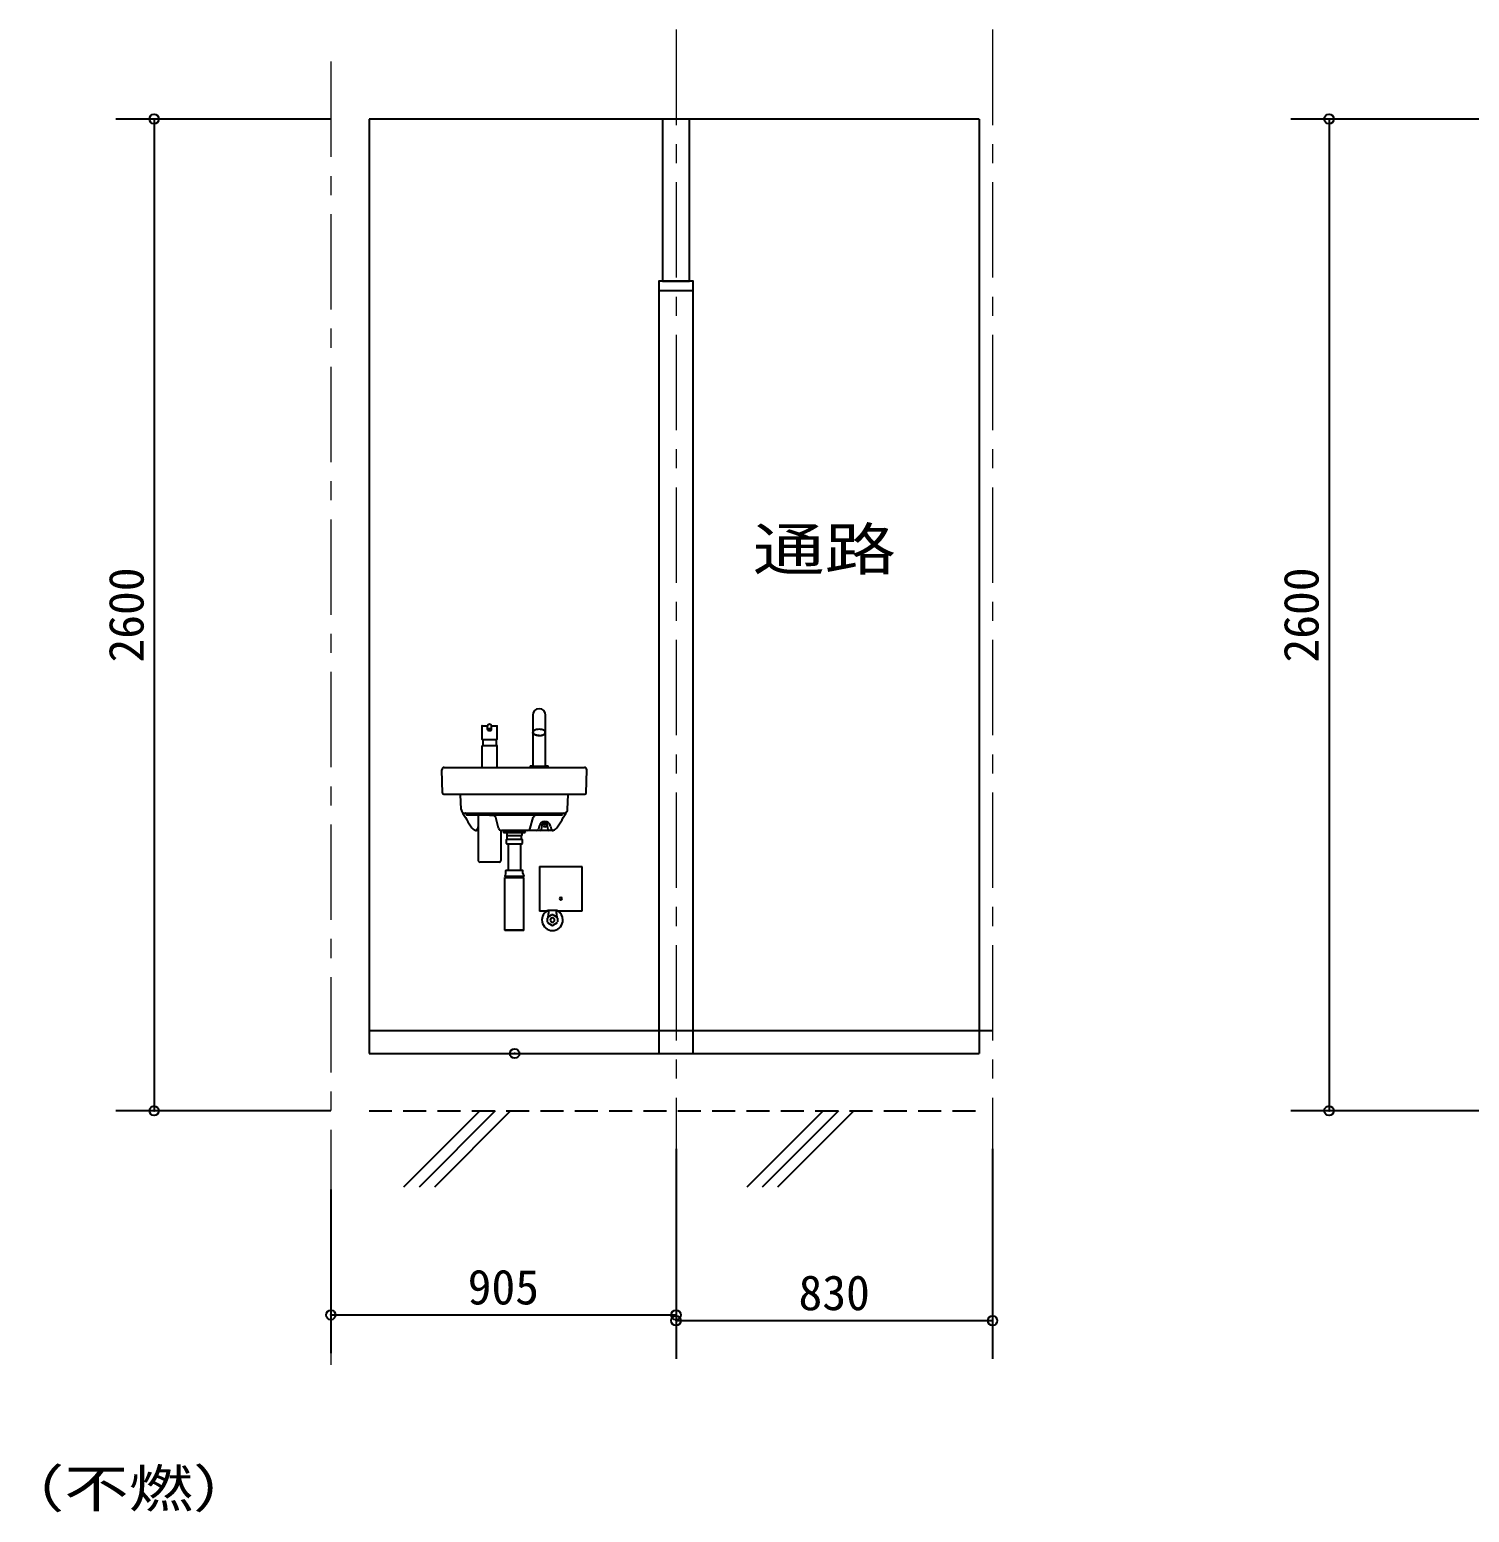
# Model space of a CAD drawing. Units: millimetres at full size, sheet at 1:50. Extents: x -10512 to 18330, y -7438 to 24497.
# Drawn here: x -1560 to 2215, y 2601 to 6488 of the extents above; entities that cross this region are included whole.
import ezdxf
from ezdxf.enums import TextEntityAlignment as Align

# ---------------------------------------------------------------- set-up
doc = ezdxf.new("R2010")
doc.units = ezdxf.units.MM
doc.header["$LTSCALE"] = 50
doc.header["$PDMODE"] = 32
doc.header["$PDSIZE"] = 25
doc.linetypes.add('CHAIN1', pattern=[8, 5, -1, 1, -1])
doc.linetypes.add('DASHED1', pattern=[1.8, 1.2, -0.6])
for name, color, linetype in [('0-0_0', 7, 'Continuous'), ('0-1_1', 7, 'Continuous'), ('0-2_2', 134, 'Continuous')]:
    doc.layers.add(name, color=color, linetype=linetype)
doc.layers.add('0-8_8', color=6, linetype='CHAIN1', lineweight=9)
doc.styles.add('ＭＳ ゴシック', font='')
doc.styles.get('ＭＳ ゴシック').set_extended_font_data('MS Gothic')

msp = doc.modelspace()

# ---------------------------------------------------------------- linework, layer by layer
at = {"layer": '0-0_0'}
for p, q in [((-770.37, 6254), (-1333.88, 6254)), ((-1233.88, 6254), (-1233.88, 3654)), ((-670.37, 6254), (-670.37, 3804)), ((929.63, 6254), (-670.37, 6254)), ((99.63, 6254), (99.63, 5829)), ((169.63, 5829), (169.63, 6254)), ((929.63, 6254), (929.63, 3804)), ((2245.55, 6254), (1747.04, 6254)), ((1847.04, 6254), (1847.04, 3654)), ((89.63, 5804), (89.63, 3804)), ((99.63, 5829), (169.63, 5829)), ((179.63, 3804), (179.63, 5804)), ((-670.37, 3864), (964.63, 3864)), ((-670.37, 3804), (929.63, 3804)), ((-770.37, 3654), (-1333.88, 3654)), ((-379.52, 3654), (-579.52, 3454)), ((-339.28, 3654), (-539.28, 3454)), ((-299.05, 3654), (-499.05, 3454)), ((520.46, 3654), (320.46, 3454)), ((560.69, 3654), (360.69, 3454)), ((600.93, 3654), (400.93, 3454)), ((2245.55, 3654), (1747.04, 3654)), ((134.63, 3554), (134.63, 3003.72)), ((964.63, 3554), (964.63, 3003.72)), ((-770.37, 3447.23), (-770.37, 3018.72)), ((134.63, 3447.23), (134.63, 3018.72)), ((-770.37, 3118.72), (134.63, 3118.72)), ((134.63, 3103.72), (964.63, 3103.72))]:
    msp.add_line(p, q, dxfattribs=at)
at = {"layer": '0-0_0', "linetype": 'DASHED1'}
msp.add_line((-670.37, 3654), (936.9, 3654), dxfattribs=at)
at = {"layer": '0-0_0'}
msp.add_lwpolyline([(89.63, 5804), (179.63, 5804), (179.63, 5829), (89.63, 5829)], close=True, dxfattribs=at)
for p in [(-1233.88, 6254), (1847.04, 6254), (-1233.88, 3654), (1847.04, 3654), (-770.37, 3118.72), (134.63, 3118.72), (134.63, 3103.72), (964.63, 3103.72)]:
    msp.add_point(p, dxfattribs=at)
at = {"layer": '0-1_1'}
for p, q in [((-241.21, 4691), (-241.21, 4557)), ((-207.21, 4557), (-207.21, 4691)), ((-374.36, 4662.5), (-374.36, 4628.6)), ((-373.86, 4663), (-359.39, 4663)), ((-373.56, 4627.63), (-371.96, 4627.63)), ((-371.96, 4627.63), (-371.96, 4611.64)), ((-359.46, 4653.8), (-359.46, 4662.16)), ((-357.77, 4654.31), (-357.96, 4653.64)), ((-357.96, 4653.64), (-357.77, 4652.98)), ((-357.24, 4654.9), (-357.77, 4654.31)), ((-357.77, 4652.98), (-357.24, 4652.38)), ((-356.41, 4655.38), (-357.24, 4654.9)), ((-357.24, 4652.38), (-356.41, 4651.9)), ((-355.37, 4655.69), (-356.41, 4655.38)), ((-356.41, 4651.9), (-355.37, 4651.59)), ((-354.21, 4655.79), (-355.37, 4655.69)), ((-355.37, 4651.59), (-355.22, 4651.57)), ((-352.74, 4651.66), (-355.22, 4651.57)), ((-353.05, 4655.69), (-354.21, 4655.79)), ((-352, 4655.38), (-353.05, 4655.69)), ((-352.74, 4651.66), (-352, 4651.9)), ((-351.17, 4654.9), (-352, 4655.38)), ((-352, 4651.9), (-351.17, 4652.38)), ((-350.64, 4654.31), (-351.17, 4654.9)), ((-351.17, 4652.38), (-350.64, 4652.98)), ((-350.46, 4653.64), (-350.64, 4654.31)), ((-350.64, 4652.98), (-350.46, 4653.64)), ((-349.03, 4663), (-334.56, 4663)), ((-348.96, 4653.8), (-348.96, 4662.16)), ((-336.46, 4611.64), (-336.46, 4627.63)), ((-334.06, 4628.6), (-334.06, 4662.5)), ((-374.36, 4608.7), (-374.36, 4554)), ((-370.96, 4611.2), (-337.46, 4611.2)), ((-334.06, 4554), (-334.06, 4608.7)), ((-477.3, 4486.91), (-479.21, 4548)), ((-473.21, 4554), (-289.21, 4554)), ((-289.21, 4554), (-105.21, 4554)), ((-241.21, 4557), (-247.41, 4557)), ((-241.21, 4557), (-207.21, 4557)), ((-201.01, 4557), (-207.21, 4557)), ((-200.21, 4554), (-200.21, 4556.2)), ((-101.12, 4486.91), (-99.21, 4548)), ((-474.3, 4484), (-430.8, 4484)), ((-430.8, 4484), (-289.21, 4484)), ((-428.67, 4443.51), (-430.59, 4482.78)), ((-289.21, 4484), (-147.62, 4484)), ((-149.75, 4443.51), (-147.83, 4482.78)), ((-147.62, 4484), (-104.12, 4484)), ((-418.68, 4434), (-418.14, 4434)), ((-418.14, 4434), (-417.63, 4434)), ((-415.53, 4430.61), (-415.89, 4432.41)), ((-162.89, 4430.61), (-162.53, 4432.41)), ((-160.24, 4434), (-159.73, 4434)), ((-354.52, 4429), (-413.57, 4429)), ((-384.21, 4399.1), (-386.04, 4392.93)), ((-384.21, 4429), (-384.21, 4311)), ((-289.21, 4429), (-354.52, 4429)), ((-354.52, 4429), (-343.27, 4427.67)), ((-330.77, 4394.97), (-338.17, 4423.23)), ((-223.9, 4429), (-289.21, 4429)), ((-247.64, 4394.97), (-240.25, 4423.23)), ((-223.9, 4429), (-235.15, 4427.67)), ((-223.81, 4400.44), (-226.15, 4392.58)), ((-164.85, 4429), (-223.9, 4429)), ((-217.82, 4391.55), (-216.22, 4402)), ((-216.22, 4402), (-215.91, 4404.03)), ((-202.2, 4402), (-202.51, 4404.03)), ((-200.6, 4391.55), (-202.2, 4402)), ((-194.61, 4400.44), (-192.38, 4392.93)), ((-384.21, 4389), (-388.19, 4389)), ((-324.21, 4311), (-324.21, 4389.09)), ((-311.37, 4389), (-318.21, 4385)), ((-318.21, 4384), (-318.21, 4385)), ((-318.21, 4384), (-260.21, 4384)), ((-316.21, 4383.7), (-316.21, 4384)), ((-316.21, 4384), (-262.21, 4384)), ((-316.21, 4383.7), (-316.21, 4382.7)), ((-310.21, 4354.56), (-310.21, 4365.04)), ((-309.46, 4365.8), (-308.21, 4365.8)), ((-309.46, 4353.8), (-305.08, 4353.8)), ((-309.21, 4380.7), (-309.21, 4375.2)), ((-309.21, 4375.2), (-308.21, 4375.2)), ((-308.21, 4365.8), (-308.21, 4375.2)), ((-308.21, 4375.2), (-270.21, 4375.2)), ((-308.21, 4365.8), (-270.21, 4365.8)), ((-305.08, 4353.8), (-273.33, 4353.8)), ((-305.08, 4353.8), (-305.08, 4284.44)), ((-273.33, 4353.8), (-268.96, 4353.8)), ((-273.33, 4353.8), (-273.33, 4284.44)), ((-270.21, 4365.8), (-270.21, 4375.2)), ((-270.21, 4375.2), (-269.21, 4375.2)), ((-270.21, 4365.8), (-268.96, 4365.8)), ((-269.21, 4380.7), (-269.21, 4375.2)), ((-268.21, 4354.56), (-268.21, 4365.04)), ((-262.71, 4382.2), (-267.71, 4382.2)), ((-267.04, 4389), (-260.21, 4385)), ((-262.21, 4383.7), (-262.21, 4384)), ((-262.21, 4383.7), (-262.21, 4382.7)), ((-260.21, 4384), (-260.21, 4385)), ((-190.23, 4389), (-197.62, 4389)), ((-329.21, 4306), (-379.21, 4306)), ((-311.71, 4275.78), (-311.71, 4283.64)), ((-310.91, 4284.44), (-305.08, 4284.44)), ((-305.08, 4284.44), (-289.21, 4284.44)), ((-289.21, 4284.44), (-273.33, 4284.44)), ((-273.33, 4284.44), (-267.51, 4284.44)), ((-266.71, 4275.78), (-266.71, 4283.64)), ((-223.42, 4292.34), (-223.42, 4179.34)), ((-200.37, 4293.84), (-221.92, 4293.84)), ((-178.48, 4293.84), (-200.37, 4293.84)), ((-112.92, 4293.84), (-178.48, 4293.84)), ((-111.42, 4179.34), (-111.42, 4292.34)), ((-314.21, 4128.44), (-314.21, 4265.94)), ((-314.21, 4265.94), (-308.69, 4265.94)), ((-308.19, 4268.44), (-313.71, 4268.44)), ((-308.69, 4265.94), (-289.21, 4265.94)), ((-308.19, 4268.44), (-308.19, 4266.44)), ((-289.21, 4268.44), (-308.19, 4268.44)), ((-270.22, 4268.44), (-289.21, 4268.44)), ((-289.21, 4265.94), (-269.72, 4265.94)), ((-264.71, 4268.44), (-270.22, 4268.44)), ((-270.22, 4266.44), (-270.22, 4268.44)), ((-269.72, 4265.94), (-264.21, 4265.94)), ((-266.04, 4273.28), (-264.21, 4270.11)), ((-264.21, 4268.94), (-264.71, 4268.44)), ((-264.21, 4270.11), (-264.21, 4268.94)), ((-264.21, 4128.44), (-264.21, 4265.94)), ((-221.92, 4177.84), (-204, 4177.83)), ((-203.18, 4177.84), (-203, 4177.85)), ((-200.84, 4178.93), (-203, 4177.85)), ((-202.42, 4148.84), (-202.42, 4159.18)), ((-199.92, 4178.97), (-200.84, 4178.93)), ((-200.41, 4162.69), (-191.45, 4167.87)), ((-199.92, 4178.97), (-199.92, 4170.86)), ((-183, 4179.01), (-195.85, 4179.01)), ((-187.4, 4167.87), (-178.44, 4162.69)), ((-178.92, 4170.86), (-178.92, 4178.97)), ((-178.01, 4178.93), (-178.92, 4178.97)), ((-175.85, 4177.86), (-178.01, 4178.93)), ((-176.42, 4159.2), (-176.42, 4148.86)), ((-175.85, 4177.86), (-175.67, 4177.85)), ((-174.85, 4177.84), (-112.92, 4177.84)), ((-314.21, 4128.44), (-313.91, 4128.44)), ((-313.91, 4128.44), (-314.21, 4128.14)), ((-314.21, 4127.24), (-314.21, 4128.14)), ((-314.21, 4127.24), (-313.91, 4126.94)), ((-313.91, 4128.44), (-289.21, 4128.44)), ((-289.21, 4126.94), (-313.91, 4126.94)), ((-289.21, 4128.44), (-264.51, 4128.44)), ((-264.51, 4126.94), (-289.21, 4126.94)), ((-264.21, 4128.14), (-264.51, 4128.44)), ((-264.51, 4128.44), (-264.21, 4128.44)), ((-264.51, 4126.94), (-264.21, 4127.24)), ((-264.21, 4127.24), (-264.21, 4128.14)), ((-191.45, 4140.21), (-200.41, 4145.4)), ((-178.44, 4145.4), (-187.4, 4140.21))]:
    msp.add_line(p, q, dxfattribs=at)
for points in [[(-241.21, 4691), (-241.21, 4557), (-247.41, 4557), (-248.21, 4556.2), (-248.21, 4554), (-200.21, 4554)], [(-200.21, 4554), (-200.21, 4556.2), (-201.01, 4557), (-207.21, 4557), (-207.21, 4691)], [(-371.96, 4627.63), (-370.99, 4627.63), (-336.46, 4627.63), (-334.86, 4627.63)], [(-240.96, 4645.05), (-240.96, 4645.08), (-240.96, 4645.09), (-240.97, 4645.1), (-240.97, 4645.11), (-240.97, 4645.12), (-240.97, 4645.14), (-240.97, 4645.15), (-240.98, 4645.16), (-240.98, 4645.17), (-240.98, 4645.19), (-240.98, 4645.2), (-240.98, 4645.21), (-240.98, 4645.22), (-240.98, 4645.23), (-240.99, 4645.25), (-240.99, 4645.26), (-240.99, 4645.27), (-240.99, 4645.28), (-240.99, 4645.3), (-240.99, 4645.31), (-240.99, 4645.32), (-240.99, 4645.33), (-240.99, 4645.34), (-240.99, 4645.36), (-240.99, 4645.38), (-241, 4645.4), (-241, 4645.42), (-241, 4645.44), (-241, 4645.45), (-241, 4645.47), (-241, 4645.49), (-241, 4645.51), (-241, 4645.53), (-241, 4645.54), (-240.99, 4645.56), (-240.99, 4645.58), (-240.99, 4645.6), (-240.99, 4645.62), (-240.99, 4645.64)], [(-240.99, 4645.64), (-240.99, 4645.65), (-240.99, 4645.67), (-240.99, 4645.69), (-240.99, 4645.71), (-240.99, 4645.74), (-240.98, 4645.78), (-240.98, 4645.82), (-240.98, 4645.85), (-240.97, 4645.93)], [(-240.62, 4644.11), (-240.63, 4644.13), (-240.65, 4644.16), (-240.66, 4644.18), (-240.67, 4644.2), (-240.68, 4644.23), (-240.69, 4644.25), (-240.7, 4644.28), (-240.71, 4644.3), (-240.73, 4644.32), (-240.74, 4644.35), (-240.75, 4644.37), (-240.76, 4644.4), (-240.77, 4644.42), (-240.78, 4644.44), (-240.79, 4644.47), (-240.8, 4644.49), (-240.81, 4644.52), (-240.81, 4644.54), (-240.82, 4644.57), (-240.83, 4644.59), (-240.84, 4644.61), (-240.85, 4644.64), (-240.86, 4644.66), (-240.87, 4644.69), (-240.87, 4644.71), (-240.88, 4644.74), (-240.89, 4644.76), (-240.9, 4644.78), (-240.9, 4644.81), (-240.91, 4644.83), (-240.92, 4644.86), (-240.92, 4644.88), (-240.93, 4644.91), (-240.93, 4644.93), (-240.94, 4644.95), (-240.94, 4644.98), (-240.95, 4645), (-240.95, 4645.03), (-240.96, 4645.05)], [(-240.06, 4643.19), (-240.08, 4643.21), (-240.09, 4643.24), (-240.11, 4643.26), (-240.13, 4643.28), (-240.14, 4643.31), (-240.16, 4643.33), (-240.18, 4643.35), (-240.19, 4643.38), (-240.21, 4643.4), (-240.22, 4643.42), (-240.24, 4643.45), (-240.25, 4643.47), (-240.27, 4643.49), (-240.28, 4643.52), (-240.3, 4643.54), (-240.31, 4643.56), (-240.33, 4643.59), (-240.34, 4643.61), (-240.36, 4643.63), (-240.37, 4643.66), (-240.39, 4643.68), (-240.4, 4643.7), (-240.41, 4643.73), (-240.43, 4643.75), (-240.44, 4643.77), (-240.45, 4643.8), (-240.47, 4643.82), (-240.48, 4643.85), (-240.5, 4643.87), (-240.51, 4643.89), (-240.52, 4643.92), (-240.53, 4643.94), (-240.55, 4643.96), (-240.56, 4643.99), (-240.57, 4644.01), (-240.59, 4644.04), (-240.6, 4644.06), (-240.61, 4644.08), (-240.62, 4644.11)], [(-239.31, 4642.3), (-239.33, 4642.33), (-239.35, 4642.35), (-239.38, 4642.37), (-239.4, 4642.39), (-239.42, 4642.42), (-239.44, 4642.44), (-239.46, 4642.46), (-239.48, 4642.48), (-239.5, 4642.51), (-239.52, 4642.53), (-239.54, 4642.55), (-239.56, 4642.57), (-239.58, 4642.6), (-239.6, 4642.62), (-239.62, 4642.64), (-239.64, 4642.66), (-239.66, 4642.69), (-239.68, 4642.71), (-239.7, 4642.73), (-239.72, 4642.75), (-239.74, 4642.78), (-239.76, 4642.8), (-239.78, 4642.82), (-239.8, 4642.84), (-239.82, 4642.87), (-239.83, 4642.89), (-239.85, 4642.91), (-239.87, 4642.94), (-239.89, 4642.96), (-239.91, 4642.98), (-239.92, 4643.01), (-239.94, 4643.03), (-239.96, 4643.05), (-239.98, 4643.07), (-239.99, 4643.1), (-240.01, 4643.12), (-240.03, 4643.14), (-240.04, 4643.17), (-240.06, 4643.19)], [(-238.34, 4641.46), (-238.37, 4641.48), (-238.39, 4641.5), (-238.42, 4641.52), (-238.45, 4641.54), (-238.47, 4641.56), (-238.5, 4641.59), (-238.53, 4641.61), (-238.56, 4641.63), (-238.58, 4641.65), (-238.61, 4641.67), (-238.63, 4641.69), (-238.66, 4641.71), (-238.69, 4641.74), (-238.71, 4641.76), (-238.74, 4641.78), (-238.76, 4641.8), (-238.79, 4641.82), (-238.81, 4641.84), (-238.84, 4641.86), (-238.86, 4641.89), (-238.89, 4641.91), (-238.91, 4641.93), (-238.94, 4641.95), (-238.96, 4641.97), (-238.99, 4642), (-239.01, 4642.02), (-239.03, 4642.04), (-239.06, 4642.06), (-239.08, 4642.08), (-239.11, 4642.11), (-239.13, 4642.13), (-239.15, 4642.15), (-239.18, 4642.17), (-239.2, 4642.19), (-239.22, 4642.22), (-239.24, 4642.24), (-239.27, 4642.26), (-239.29, 4642.28), (-239.31, 4642.3)], [(-237.16, 4640.67), (-237.19, 4640.69), (-237.22, 4640.71), (-237.26, 4640.73), (-237.29, 4640.75), (-237.32, 4640.77), (-237.35, 4640.79), (-237.38, 4640.81), (-237.42, 4640.83), (-237.45, 4640.85), (-237.48, 4640.87), (-237.51, 4640.89), (-237.54, 4640.91), (-237.57, 4640.93), (-237.6, 4640.95), (-237.63, 4640.97), (-237.67, 4640.99), (-237.7, 4641.01), (-237.73, 4641.03), (-237.76, 4641.05), (-237.79, 4641.07), (-237.82, 4641.09), (-237.85, 4641.11), (-237.88, 4641.13), (-237.91, 4641.15), (-237.94, 4641.17), (-237.97, 4641.19), (-238, 4641.21), (-238.02, 4641.23), (-238.05, 4641.25), (-238.08, 4641.27), (-238.11, 4641.29), (-238.14, 4641.31), (-238.17, 4641.33), (-238.2, 4641.35), (-238.23, 4641.38), (-238.25, 4641.4), (-238.28, 4641.42), (-238.31, 4641.44), (-238.34, 4641.46)], [(-235.79, 4639.95), (-235.83, 4639.97), (-235.87, 4639.99), (-235.91, 4640), (-235.94, 4640.02), (-235.98, 4640.04), (-236.02, 4640.06), (-236.05, 4640.08), (-236.09, 4640.09), (-236.13, 4640.11), (-236.16, 4640.13), (-236.2, 4640.15), (-236.23, 4640.17), (-236.27, 4640.18), (-236.31, 4640.2), (-236.34, 4640.22), (-236.38, 4640.24), (-236.41, 4640.26), (-236.45, 4640.27), (-236.48, 4640.29), (-236.52, 4640.31), (-236.55, 4640.33), (-236.59, 4640.35), (-236.62, 4640.37), (-236.66, 4640.39), (-236.69, 4640.4), (-236.73, 4640.42), (-236.76, 4640.44), (-236.79, 4640.46), (-236.83, 4640.48), (-236.86, 4640.5), (-236.89, 4640.52), (-236.93, 4640.54), (-236.96, 4640.56), (-236.99, 4640.57), (-237.03, 4640.59), (-237.06, 4640.61), (-237.09, 4640.63), (-237.13, 4640.65), (-237.16, 4640.67)], [(-234.24, 4639.31), (-234.29, 4639.33), (-234.33, 4639.34), (-234.37, 4639.36), (-234.41, 4639.37), (-234.45, 4639.39), (-234.49, 4639.4), (-234.54, 4639.42), (-234.58, 4639.44), (-234.62, 4639.45), (-234.66, 4639.47), (-234.7, 4639.48), (-234.74, 4639.5), (-234.78, 4639.52), (-234.82, 4639.53), (-234.86, 4639.55), (-234.9, 4639.56), (-234.94, 4639.58), (-234.98, 4639.6), (-235.02, 4639.61), (-235.06, 4639.63), (-235.1, 4639.65), (-235.14, 4639.66), (-235.18, 4639.68), (-235.22, 4639.7), (-235.26, 4639.71), (-235.3, 4639.73), (-235.34, 4639.75), (-235.38, 4639.76), (-235.42, 4639.78), (-235.45, 4639.8), (-235.49, 4639.81), (-235.53, 4639.83), (-235.57, 4639.85), (-235.61, 4639.87), (-235.64, 4639.88), (-235.68, 4639.9), (-235.72, 4639.92), (-235.76, 4639.93), (-235.79, 4639.95)], [(-232.53, 4638.76), (-232.58, 4638.77), (-232.62, 4638.79), (-232.67, 4638.8), (-232.71, 4638.81), (-232.76, 4638.83), (-232.8, 4638.84), (-232.85, 4638.85), (-232.89, 4638.87), (-232.94, 4638.88), (-232.98, 4638.89), (-233.03, 4638.91), (-233.07, 4638.92), (-233.12, 4638.93), (-233.16, 4638.95), (-233.21, 4638.96), (-233.25, 4638.97), (-233.3, 4638.99), (-233.34, 4639), (-233.38, 4639.02), (-233.43, 4639.03), (-233.47, 4639.04), (-233.52, 4639.06), (-233.56, 4639.07), (-233.6, 4639.09), (-233.65, 4639.1), (-233.69, 4639.12), (-233.73, 4639.13), (-233.78, 4639.15), (-233.82, 4639.16), (-233.86, 4639.18), (-233.91, 4639.19), (-233.95, 4639.2), (-233.99, 4639.22), (-234.03, 4639.23), (-234.08, 4639.25), (-234.12, 4639.26), (-234.16, 4639.28), (-234.2, 4639.3), (-234.24, 4639.31)], [(-230.68, 4638.31), (-230.73, 4638.32), (-230.78, 4638.33), (-230.83, 4638.35), (-230.87, 4638.36), (-230.92, 4638.37), (-230.97, 4638.38), (-231.02, 4638.39), (-231.07, 4638.4), (-231.12, 4638.41), (-231.17, 4638.42), (-231.21, 4638.43), (-231.26, 4638.44), (-231.31, 4638.45), (-231.36, 4638.46), (-231.41, 4638.47), (-231.45, 4638.48), (-231.5, 4638.5), (-231.55, 4638.51), (-231.6, 4638.52), (-231.64, 4638.53), (-231.69, 4638.54), (-231.74, 4638.55), (-231.79, 4638.56), (-231.83, 4638.58), (-231.88, 4638.59), (-231.93, 4638.6), (-231.97, 4638.61), (-232.02, 4638.62), (-232.07, 4638.64), (-232.11, 4638.65), (-232.16, 4638.66), (-232.21, 4638.67), (-232.25, 4638.69), (-232.3, 4638.7), (-232.35, 4638.71), (-232.39, 4638.72), (-232.44, 4638.74), (-232.48, 4638.75), (-232.53, 4638.76)], [(-228.72, 4637.98), (-228.77, 4637.99), (-228.82, 4638), (-228.87, 4638), (-228.92, 4638.01), (-228.97, 4638.02), (-229.02, 4638.03), (-229.08, 4638.03), (-229.13, 4638.04), (-229.18, 4638.05), (-229.23, 4638.06), (-229.28, 4638.06), (-229.33, 4638.07), (-229.38, 4638.08), (-229.43, 4638.09), (-229.48, 4638.1), (-229.53, 4638.1), (-229.58, 4638.11), (-229.63, 4638.12), (-229.68, 4638.13), (-229.73, 4638.14), (-229.79, 4638.15), (-229.84, 4638.16), (-229.89, 4638.16), (-229.94, 4638.17), (-229.99, 4638.18), (-230.04, 4638.19), (-230.09, 4638.2), (-230.14, 4638.21), (-230.19, 4638.22), (-230.23, 4638.23), (-230.28, 4638.24), (-230.33, 4638.25), (-230.38, 4638.26), (-230.43, 4638.27), (-230.48, 4638.28), (-230.53, 4638.29), (-230.58, 4638.29), (-230.63, 4638.3), (-230.68, 4638.31)], [(-226.67, 4637.77), (-226.73, 4637.77), (-226.78, 4637.78), (-226.83, 4637.78), (-226.89, 4637.79), (-226.94, 4637.79), (-226.99, 4637.79), (-227.05, 4637.8), (-227.1, 4637.8), (-227.15, 4637.81), (-227.2, 4637.81), (-227.26, 4637.82), (-227.31, 4637.82), (-227.36, 4637.83), (-227.41, 4637.83), (-227.47, 4637.84), (-227.52, 4637.84), (-227.57, 4637.85), (-227.62, 4637.85), (-227.68, 4637.86), (-227.73, 4637.86), (-227.78, 4637.87), (-227.83, 4637.87), (-227.89, 4637.88), (-227.94, 4637.89), (-227.99, 4637.89), (-228.04, 4637.9), (-228.09, 4637.9), (-228.15, 4637.91), (-228.2, 4637.92), (-228.25, 4637.92), (-228.3, 4637.93), (-228.35, 4637.93), (-228.41, 4637.94), (-228.46, 4637.95), (-228.51, 4637.95), (-228.56, 4637.96), (-228.61, 4637.97), (-228.66, 4637.98), (-228.72, 4637.98)], [(-224.24, 4637.68), (-224.31, 4637.68), (-224.37, 4637.68), (-224.44, 4637.68), (-224.5, 4637.68), (-224.57, 4637.69), (-224.63, 4637.69), (-224.69, 4637.69), (-224.76, 4637.69), (-224.82, 4637.69), (-224.89, 4637.69), (-224.95, 4637.69), (-225.02, 4637.69), (-225.08, 4637.69), (-225.15, 4637.7), (-225.21, 4637.7), (-225.27, 4637.7), (-225.34, 4637.7), (-225.4, 4637.7), (-225.47, 4637.71), (-225.53, 4637.71), (-225.6, 4637.71), (-225.66, 4637.71), (-225.72, 4637.72), (-225.79, 4637.72), (-225.85, 4637.72), (-225.92, 4637.72), (-225.98, 4637.73), (-226.05, 4637.73), (-226.11, 4637.73), (-226.17, 4637.74), (-226.24, 4637.74), (-226.3, 4637.75), (-226.36, 4637.75), (-226.41, 4637.75), (-226.46, 4637.76), (-226.51, 4637.76), (-226.57, 4637.76), (-226.62, 4637.77), (-226.67, 4637.77)], [(-224.26, 4637.68), (-224.2, 4637.68), (-224.13, 4637.68), (-224.07, 4637.68), (-224, 4637.68), (-223.94, 4637.69), (-223.87, 4637.69), (-223.81, 4637.69), (-223.75, 4637.69), (-223.68, 4637.69), (-223.62, 4637.69), (-223.55, 4637.69), (-223.49, 4637.69), (-223.42, 4637.69), (-223.36, 4637.7), (-223.29, 4637.7), (-223.23, 4637.7), (-223.17, 4637.7), (-223.1, 4637.7), (-223.04, 4637.71), (-222.97, 4637.71), (-222.91, 4637.71), (-222.84, 4637.71), (-222.78, 4637.72), (-222.72, 4637.72), (-222.65, 4637.72), (-222.59, 4637.72), (-222.52, 4637.73), (-222.46, 4637.73), (-222.39, 4637.73), (-222.33, 4637.74), (-222.27, 4637.74), (-222.2, 4637.75), (-222.15, 4637.75), (-222.1, 4637.75), (-222.04, 4637.76), (-221.99, 4637.76), (-221.94, 4637.76), (-221.88, 4637.77), (-221.83, 4637.77)], [(-221.83, 4637.77), (-221.78, 4637.77), (-221.72, 4637.78), (-221.67, 4637.78), (-221.62, 4637.79), (-221.57, 4637.79), (-221.51, 4637.79), (-221.46, 4637.8), (-221.41, 4637.8), (-221.35, 4637.81), (-221.3, 4637.81), (-221.25, 4637.82), (-221.2, 4637.82), (-221.14, 4637.83), (-221.09, 4637.83), (-221.04, 4637.84), (-220.99, 4637.84), (-220.93, 4637.85), (-220.88, 4637.85), (-220.83, 4637.86), (-220.78, 4637.86), (-220.72, 4637.87), (-220.67, 4637.87), (-220.62, 4637.88), (-220.57, 4637.89), (-220.51, 4637.89), (-220.46, 4637.9), (-220.41, 4637.9), (-220.36, 4637.91), (-220.31, 4637.92), (-220.25, 4637.92), (-220.2, 4637.93), (-220.15, 4637.93), (-220.1, 4637.94), (-220.05, 4637.95), (-219.99, 4637.95), (-219.94, 4637.96), (-219.89, 4637.97), (-219.84, 4637.98), (-219.79, 4637.98)], [(-219.79, 4637.98), (-219.74, 4637.99), (-219.69, 4638), (-219.63, 4638), (-219.58, 4638.01), (-219.53, 4638.02), (-219.48, 4638.03), (-219.43, 4638.03), (-219.38, 4638.04), (-219.33, 4638.05), (-219.28, 4638.06), (-219.23, 4638.06), (-219.17, 4638.07), (-219.12, 4638.08), (-219.07, 4638.09), (-219.02, 4638.1), (-218.97, 4638.1), (-218.92, 4638.11), (-218.87, 4638.12), (-218.82, 4638.13), (-218.77, 4638.14), (-218.72, 4638.15), (-218.67, 4638.16), (-218.62, 4638.16), (-218.57, 4638.17), (-218.52, 4638.18), (-218.47, 4638.19), (-218.42, 4638.2), (-218.37, 4638.21), (-218.32, 4638.22), (-218.27, 4638.23), (-218.22, 4638.24), (-218.17, 4638.25), (-218.12, 4638.26), (-218.07, 4638.27), (-218.02, 4638.28), (-217.97, 4638.29), (-217.92, 4638.29), (-217.88, 4638.3), (-217.83, 4638.31)], [(-217.83, 4638.31), (-217.78, 4638.32), (-217.73, 4638.33), (-217.68, 4638.35), (-217.63, 4638.36), (-217.58, 4638.37), (-217.53, 4638.38), (-217.48, 4638.39), (-217.44, 4638.4), (-217.39, 4638.41), (-217.34, 4638.42), (-217.29, 4638.43), (-217.24, 4638.44), (-217.2, 4638.45), (-217.15, 4638.46), (-217.1, 4638.47), (-217.05, 4638.48), (-217, 4638.5), (-216.96, 4638.51), (-216.91, 4638.52), (-216.86, 4638.53), (-216.81, 4638.54), (-216.77, 4638.55), (-216.72, 4638.56), (-216.67, 4638.58), (-216.62, 4638.59), (-216.58, 4638.6), (-216.53, 4638.61), (-216.48, 4638.62), (-216.44, 4638.64), (-216.39, 4638.65), (-216.34, 4638.66), (-216.3, 4638.67), (-216.25, 4638.69), (-216.21, 4638.7), (-216.16, 4638.71), (-216.11, 4638.72), (-216.07, 4638.74), (-216.02, 4638.75), (-215.98, 4638.76)], [(-215.98, 4638.76), (-215.93, 4638.77), (-215.88, 4638.79), (-215.84, 4638.8), (-215.79, 4638.81), (-215.75, 4638.83), (-215.7, 4638.84), (-215.66, 4638.85), (-215.61, 4638.87), (-215.57, 4638.88), (-215.52, 4638.89), (-215.48, 4638.91), (-215.43, 4638.92), (-215.39, 4638.93), (-215.34, 4638.95), (-215.3, 4638.96), (-215.25, 4638.97), (-215.21, 4638.99), (-215.17, 4639), (-215.12, 4639.02), (-215.08, 4639.03), (-215.03, 4639.04), (-214.99, 4639.06), (-214.95, 4639.07), (-214.9, 4639.09), (-214.86, 4639.1), (-214.82, 4639.12), (-214.77, 4639.13), (-214.73, 4639.15), (-214.69, 4639.16), (-214.64, 4639.18), (-214.6, 4639.19), (-214.56, 4639.2), (-214.51, 4639.22), (-214.47, 4639.23), (-214.43, 4639.25), (-214.39, 4639.26), (-214.34, 4639.28), (-214.3, 4639.3), (-214.26, 4639.31)], [(-214.26, 4639.31), (-214.22, 4639.33), (-214.18, 4639.34), (-214.13, 4639.36), (-214.09, 4639.37), (-214.05, 4639.39), (-214.01, 4639.4), (-213.97, 4639.42), (-213.93, 4639.44), (-213.89, 4639.45), (-213.85, 4639.47), (-213.81, 4639.48), (-213.76, 4639.5), (-213.72, 4639.52), (-213.68, 4639.53), (-213.64, 4639.55), (-213.6, 4639.56), (-213.56, 4639.58), (-213.52, 4639.6), (-213.48, 4639.61), (-213.44, 4639.63), (-213.4, 4639.65), (-213.36, 4639.66), (-213.32, 4639.68), (-213.28, 4639.7), (-213.25, 4639.71), (-213.21, 4639.73), (-213.17, 4639.75), (-213.13, 4639.76), (-213.09, 4639.78), (-213.05, 4639.8), (-213.01, 4639.81), (-212.97, 4639.83), (-212.94, 4639.85), (-212.9, 4639.87), (-212.86, 4639.88), (-212.82, 4639.9), (-212.79, 4639.92), (-212.75, 4639.93), (-212.71, 4639.95)], [(-212.71, 4639.95), (-212.67, 4639.97), (-212.64, 4639.99), (-212.6, 4640), (-212.56, 4640.02), (-212.52, 4640.04), (-212.49, 4640.06), (-212.45, 4640.08), (-212.42, 4640.09), (-212.38, 4640.11), (-212.34, 4640.13), (-212.31, 4640.15), (-212.27, 4640.17), (-212.23, 4640.18), (-212.2, 4640.2), (-212.16, 4640.22), (-212.13, 4640.24), (-212.09, 4640.26), (-212.06, 4640.27), (-212.02, 4640.29), (-211.99, 4640.31), (-211.95, 4640.33), (-211.92, 4640.35), (-211.88, 4640.37), (-211.85, 4640.39), (-211.81, 4640.4), (-211.78, 4640.42), (-211.75, 4640.44), (-211.71, 4640.46), (-211.68, 4640.48), (-211.64, 4640.5), (-211.61, 4640.52), (-211.58, 4640.54), (-211.54, 4640.56), (-211.51, 4640.57), (-211.48, 4640.59), (-211.44, 4640.61), (-211.41, 4640.63), (-211.38, 4640.65), (-211.35, 4640.67)], [(-211.35, 4640.67), (-211.31, 4640.69), (-211.28, 4640.71), (-211.25, 4640.73), (-211.22, 4640.75), (-211.18, 4640.77), (-211.15, 4640.79), (-211.12, 4640.81), (-211.09, 4640.83), (-211.06, 4640.85), (-211.03, 4640.87), (-210.99, 4640.89), (-210.96, 4640.91), (-210.93, 4640.93), (-210.9, 4640.95), (-210.87, 4640.97), (-210.84, 4640.99), (-210.81, 4641.01), (-210.78, 4641.03), (-210.75, 4641.05), (-210.72, 4641.07), (-210.69, 4641.09), (-210.66, 4641.11), (-210.63, 4641.13), (-210.6, 4641.15), (-210.57, 4641.17), (-210.54, 4641.19), (-210.51, 4641.21), (-210.48, 4641.23), (-210.45, 4641.25), (-210.42, 4641.27), (-210.39, 4641.29), (-210.36, 4641.31), (-210.34, 4641.33), (-210.31, 4641.35), (-210.28, 4641.38), (-210.25, 4641.4), (-210.22, 4641.42), (-210.19, 4641.44), (-210.17, 4641.46)], [(-210.17, 4641.46), (-210.14, 4641.48), (-210.11, 4641.5), (-210.08, 4641.52), (-210.06, 4641.54), (-210.03, 4641.56), (-210, 4641.59), (-209.98, 4641.61), (-209.95, 4641.63), (-209.92, 4641.65), (-209.9, 4641.67), (-209.87, 4641.69), (-209.84, 4641.71), (-209.82, 4641.74), (-209.79, 4641.76), (-209.77, 4641.78), (-209.74, 4641.8), (-209.72, 4641.82), (-209.69, 4641.84), (-209.67, 4641.86), (-209.64, 4641.89), (-209.62, 4641.91), (-209.59, 4641.93), (-209.57, 4641.95), (-209.54, 4641.97), (-209.52, 4642), (-209.49, 4642.02), (-209.47, 4642.04), (-209.45, 4642.06), (-209.42, 4642.08), (-209.4, 4642.11), (-209.38, 4642.13), (-209.35, 4642.15), (-209.33, 4642.17), (-209.31, 4642.19), (-209.28, 4642.22), (-209.26, 4642.24), (-209.24, 4642.26), (-209.22, 4642.28), (-209.19, 4642.3)], [(-209.19, 4642.3), (-209.17, 4642.33), (-209.15, 4642.35), (-209.13, 4642.37), (-209.11, 4642.39), (-209.09, 4642.42), (-209.06, 4642.44), (-209.04, 4642.46), (-209.02, 4642.48), (-209, 4642.51), (-208.98, 4642.53), (-208.96, 4642.55), (-208.94, 4642.57), (-208.92, 4642.6), (-208.9, 4642.62), (-208.88, 4642.64), (-208.86, 4642.66), (-208.84, 4642.69), (-208.82, 4642.71), (-208.8, 4642.73), (-208.78, 4642.75), (-208.76, 4642.78), (-208.74, 4642.8), (-208.73, 4642.82), (-208.71, 4642.84), (-208.69, 4642.87), (-208.67, 4642.89), (-208.65, 4642.91), (-208.63, 4642.94), (-208.62, 4642.96), (-208.6, 4642.98), (-208.58, 4643.01), (-208.56, 4643.03), (-208.55, 4643.05), (-208.53, 4643.07), (-208.51, 4643.1), (-208.49, 4643.12), (-208.48, 4643.14), (-208.46, 4643.17), (-208.44, 4643.19)], [(-208.44, 4643.19), (-208.43, 4643.21), (-208.41, 4643.24), (-208.39, 4643.26), (-208.38, 4643.28), (-208.36, 4643.31), (-208.35, 4643.33), (-208.33, 4643.35), (-208.31, 4643.38), (-208.3, 4643.4), (-208.28, 4643.42), (-208.27, 4643.45), (-208.25, 4643.47), (-208.24, 4643.49), (-208.22, 4643.52), (-208.21, 4643.54), (-208.19, 4643.56), (-208.18, 4643.59), (-208.16, 4643.61), (-208.15, 4643.63), (-208.13, 4643.66), (-208.12, 4643.68), (-208.11, 4643.7), (-208.09, 4643.73), (-208.08, 4643.75), (-208.06, 4643.77), (-208.05, 4643.8), (-208.04, 4643.82), (-208.02, 4643.85), (-208.01, 4643.87), (-208, 4643.89), (-207.98, 4643.92), (-207.97, 4643.94), (-207.96, 4643.96), (-207.94, 4643.99), (-207.93, 4644.01), (-207.92, 4644.04), (-207.91, 4644.06), (-207.89, 4644.08), (-207.88, 4644.11)], [(-207.88, 4644.11), (-207.87, 4644.13), (-207.86, 4644.16), (-207.85, 4644.18), (-207.83, 4644.2), (-207.82, 4644.23), (-207.81, 4644.25), (-207.8, 4644.28), (-207.79, 4644.3), (-207.78, 4644.32), (-207.77, 4644.35), (-207.76, 4644.37), (-207.75, 4644.4), (-207.74, 4644.42), (-207.73, 4644.44), (-207.72, 4644.47), (-207.71, 4644.49), (-207.7, 4644.52), (-207.69, 4644.54), (-207.68, 4644.57), (-207.67, 4644.59), (-207.66, 4644.61), (-207.66, 4644.64), (-207.65, 4644.66), (-207.64, 4644.69), (-207.63, 4644.71), (-207.62, 4644.74), (-207.62, 4644.76), (-207.61, 4644.78), (-207.6, 4644.81), (-207.6, 4644.83), (-207.59, 4644.86), (-207.58, 4644.88), (-207.58, 4644.91), (-207.57, 4644.93), (-207.57, 4644.95), (-207.56, 4644.98), (-207.56, 4645), (-207.55, 4645.03), (-207.55, 4645.05)], [(-207.55, 4645.05), (-207.54, 4645.08), (-207.54, 4645.09), (-207.54, 4645.1), (-207.54, 4645.11), (-207.53, 4645.12), (-207.53, 4645.14), (-207.53, 4645.15), (-207.53, 4645.16), (-207.53, 4645.17), (-207.53, 4645.19), (-207.52, 4645.2), (-207.52, 4645.21), (-207.52, 4645.22), (-207.52, 4645.23), (-207.52, 4645.25), (-207.52, 4645.26), (-207.52, 4645.27), (-207.52, 4645.28), (-207.51, 4645.3), (-207.51, 4645.31), (-207.51, 4645.32), (-207.51, 4645.33), (-207.51, 4645.34), (-207.51, 4645.36), (-207.51, 4645.38), (-207.51, 4645.4), (-207.51, 4645.42), (-207.51, 4645.44), (-207.51, 4645.45), (-207.51, 4645.47), (-207.51, 4645.49), (-207.51, 4645.51), (-207.51, 4645.53), (-207.51, 4645.54), (-207.51, 4645.56), (-207.51, 4645.58), (-207.51, 4645.6), (-207.51, 4645.62), (-207.51, 4645.64)], [(-207.51, 4645.64), (-207.51, 4645.65), (-207.52, 4645.67), (-207.52, 4645.69), (-207.52, 4645.71), (-207.52, 4645.74), (-207.52, 4645.78), (-207.53, 4645.82), (-207.53, 4645.85), (-207.53, 4645.93)], [(-248.21, 4556.2), (-248.21, 4554), (-200.21, 4554)], [(-417.63, 4434), (-289.21, 4434), (-160.79, 4434), (-160.24, 4434)], [(-255.38, 4389), (-289.21, 4389), (-323.03, 4389)], [(-267.71, 4382.2), (-310.71, 4382.2), (-315.71, 4382.2)], [(-197.62, 4389), (-221.02, 4389), (-231.02, 4389), (-255.38, 4389)], [(-312.38, 4273.28), (-314.21, 4270.11), (-314.21, 4268.94), (-313.71, 4268.44)]]:
    msp.add_lwpolyline(points, dxfattribs=at)
for centre, radius, start, end in [((-224.21, 4691), 17, 0, 180), ((-224.21, 4691), 17, 0, 180), ((-354.21, 4662.16), 5.25, 9.25429, 170.74571), ((-373.86, 4662.5), 0.5, 90, 180), ((-373.36, 4628.6), 1, 180, 253.39845), ((-373.56, 4627.93), 0.3, 253.39845, 270), ((-354.21, 4662.16), 5.25, 170.74571, 180), ((-357.17, 4653.8), 2.29, 179.96183, 231.45573), ((-354.22, 4658.05), 7.46, 234.04241, 306.63505), ((-351.06, 4653.72), 2.1, 307.83919, 2.2283), ((-354.21, 4662.16), 5.25, 0, 9.25429), ((-334.86, 4627.93), 0.3, 270, 286.60155), ((-335.06, 4628.6), 1, 286.60155, 360), ((-334.56, 4662.5), 0.5, 0, 90), ((-235.35, 4645.72), 5.11, 131.60177, 177.24221), ((-235.35, 4646.21), 5.11, 182.7578, 228.39824), ((-230.69, 4641.03), 11.72, 115.35536, 133.41032), ((-230.69, 4650.9), 11.72, 226.58967, 244.64463), ((-226.64, 4632.77), 20.92, 103.43824, 115.69997), ((-226.64, 4659.17), 20.92, 244.30004, 256.56177), ((-224.36, 4623.35), 30.61, 89.79778, 103.48411), ((-224.36, 4668.58), 30.61, 256.51589, 270.20222), ((-224.14, 4623.35), 30.61, 76.51589, 90.20222), ((-224.14, 4668.58), 30.61, 269.79778, 283.48411), ((-221.87, 4632.77), 20.92, 64.30003, 76.56176), ((-221.87, 4659.17), 20.92, 283.43823, 295.69996), ((-217.81, 4641.03), 11.72, 46.58968, 64.64464), ((-217.81, 4650.9), 11.72, 295.35537, 313.41033), ((-213.15, 4645.72), 5.11, 2.75781, 48.39824), ((-213.15, 4646.21), 5.11, 311.60175, 357.24219), ((-371.86, 4608.7), 2.5, 101.53696, 180), ((-372.46, 4611.64), 0.5, 281.53696, 360), ((-335.96, 4611.64), 0.5, 180, 258.46304), ((-336.56, 4608.7), 2.5, 0, 78.46304), ((-473.21, 4548), 6, 90, 180), ((-473.21, 4548), 6, 180, 181.79035), ((-247.41, 4556.2), 0.8, 90, 180), ((-201.01, 4556.2), 0.8, 0, 90), ((-105.21, 4548), 6, 0, 90), ((-105.21, 4548), 6, 358.20965, 360), ((-474.3, 4487), 3, 181.78978, 270), ((-435.58, 4482.53), 5, 2.79219, 17.07927), ((-142.84, 4482.53), 5, 162.92073, 177.20781), ((-104.12, 4487), 3, 270, 358.21022), ((-418.68, 4444), 10, 182.79219, 211.9169), ((-418.68, 4444), 10, 211.9169, 270), ((266.9, 4836.52), 799.99, 209.81913, 213.43468), ((-417.88, 4430.72), 3.29, 85.49659, 94.50341), ((-417.85, 4432.01), 2, 11.30993, 83.60344), ((-845.32, 4836.52), 799.99, 326.56531, 330.18087), ((-160.57, 4432.01), 2, 96.39656, 168.69007), ((-160.52, 4430.53), 3.48, 85.4966, 94.50341), ((-159.73, 4444), 10, 270, 328.0831), ((-159.73, 4444), 10, 328.0831, 357.20781), ((-413.57, 4431), 2, 191.30993, 270), ((-388.19, 4404), 15, 213.43469, 254.65677), ((-390.83, 4394.36), 5, 254.65677, 343.44969), ((-343.98, 4421.71), 6, 14.67464, 83.24584), ((-323.03, 4397), 8, 194.67464, 270), ((-255.38, 4397), 8, 270, 345.32536), ((-234.44, 4421.71), 6, 96.75416, 165.32536), ((-230.98, 4394.06), 5.05, 269.53861, 342.98829), ((-209.21, 4397), 15, 90, 166.73705), ((-209.21, 4402), 7, 90, 163.16425), ((-209.21, 4402), 4, 90, 180), ((-209.21, 4402), 4, 180, 270), ((-209.21, 4397), 15, 13.26295, 90), ((-209.21, 4402), 7, 16.83575, 90), ((-209.21, 4402), 4, 0, 90), ((-209.21, 4402), 4, 270, 360), ((-187.59, 4394.36), 5, 196.55031, 285.34319), ((-190.23, 4404), 15, 285.34322, 326.56531), ((-164.85, 4431), 2, 270, 348.69007), ((-388.19, 4404), 15, 254.65677, 270), ((-315.71, 4382.7), 0.5, 180, 270), ((-310.71, 4380.7), 1.5, 0, 90), ((-304.17, 4359.8), 8, 131.40981, 139.04178), ((-304.17, 4359.8), 8, 220.95822, 228.59038), ((-267.71, 4380.7), 1.5, 90, 180), ((-274.25, 4359.8), 8, 40.95822, 48.59038), ((-274.25, 4359.8), 8, 311.40962, 319.04178), ((-262.71, 4382.7), 0.5, 270, 360), ((-220.9, 4392.14), 3.14, 267.84903, 349.14724), ((-197.63, 4392.01), 3.01, 188.80475, 270.10296), ((-190.23, 4404), 15, 270, 285.34322), ((-379.21, 4311), 5, 180, 270), ((-329.21, 4311), 5, 270, 360), ((-316.71, 4275.78), 5, 330, 360), ((-310.91, 4283.64), 0.8, 90, 180), ((-267.51, 4283.64), 0.8, 0, 90), ((-261.71, 4275.78), 5, 180, 210), ((-221.92, 4292.34), 1.5, 89.99764, 180.00257), ((-112.92, 4292.34), 1.5, 359.99744, 90.00249), ((-308.69, 4266.44), 0.5, 270, 360), ((-269.72, 4266.44), 0.5, 180, 270), ((-167.42, 4209.94), 3.45, 0, 180), ((-167.42, 4209.94), 3.45, 180, 360), ((-221.92, 4179.34), 1.5, 179.99721, 270.00268), ((-189.42, 4154.04), 27.5, 120.04321, 0.0077), ((-203.76, 4193.35), 15.52, 269.12066, 272.12047), ((-189.45, 4154.06), 13.95, 144.40462, 158.45831), ((-242.38, 4170.72), 42.45, 348.39057, 0.1868), ((-189.47, 4154.02), 13.96, 141.59298, 144.2114), ((-197.04, 4101.41), 77.61, 89.12055, 92.1321), ((-189.42, 4154.02), 5.75, 0, 180), ((-189.42, 4154.01), 14.01, 81.69079, 98.30921), ((-181.81, 4101.41), 77.61, 87.86791, 90.87945), ((-136.47, 4170.72), 42.45, 179.8132, 191.60943), ((-189.38, 4154.02), 13.96, 35.7886, 38.40702), ((-189.35, 4154.07), 13.9, 21.63523, 35.68892), ((-189.43, 4154.04), 27.5, 0.0104, 59.97489), ((-175.09, 4193.36), 15.52, 267.87126, 270.87932), ((-112.92, 4179.34), 1.5, 269.99718, 0.00278), ((-189.69, 4153.99), 13.74, 202.01504, 216.06873), ((-189.47, 4154.07), 13.96, 215.7886, 218.40702), ((-189.42, 4154.02), 5.75, 180, 360), ((-189.42, 4154.07), 14.01, 261.69079, 278.30921), ((-189.38, 4154.07), 13.96, 321.59298, 324.2114), ((-189.21, 4154), 13.78, 324.02708, 338.08078)]:
    msp.add_arc(centre, radius, start, end, dxfattribs=at)
at = {"layer": '0-2_2'}
msp.add_circle((-287.87, 3804), 0.667, dxfattribs=at)
msp.add_point((-288.54, 3804), dxfattribs=at)
at = {"layer": '0-8_8'}
for p, q in [((134.63, 6488.23), (134.63, 3264.58)), ((964.63, 6488.23), (964.63, 3264.58)), ((-770.37, 6404.42), (-770.37, 2988.31))]:
    msp.add_line(p, q, dxfattribs=at)

# ---------------------------------------------------------------- texts
at = {"layer": '0-0_0', "style": 'ＭＳ ゴシック', "width": 1.25}
for s, height, p in [('通路', 110, (336.42, 5038.24)), ('壁・天井：ビニールクロス貼り（不燃）', 98.97, (-4000.67, 2584.48))]:
    msp.add_text(s, height=height, dxfattribs=at).set_placement(p, align=Align.BOTTOM_LEFT)
at = {"layer": '0-0_0', "style": 'ＭＳ ゴシック'}
for p in [(-1233.88, 4829), (1847.04, 4829)]:
    msp.add_text('2600', height=91.64, rotation=90, dxfattribs=at).set_placement(p, align=Align.BOTTOM_LEFT)
for s, p in [('905', (-411.62, 3118.72)), ('830', (455.88, 3103.72))]:
    msp.add_text(s, height=91.64, dxfattribs=at).set_placement(p, align=Align.BOTTOM_LEFT)

doc.saveas('drawing.dxf')
